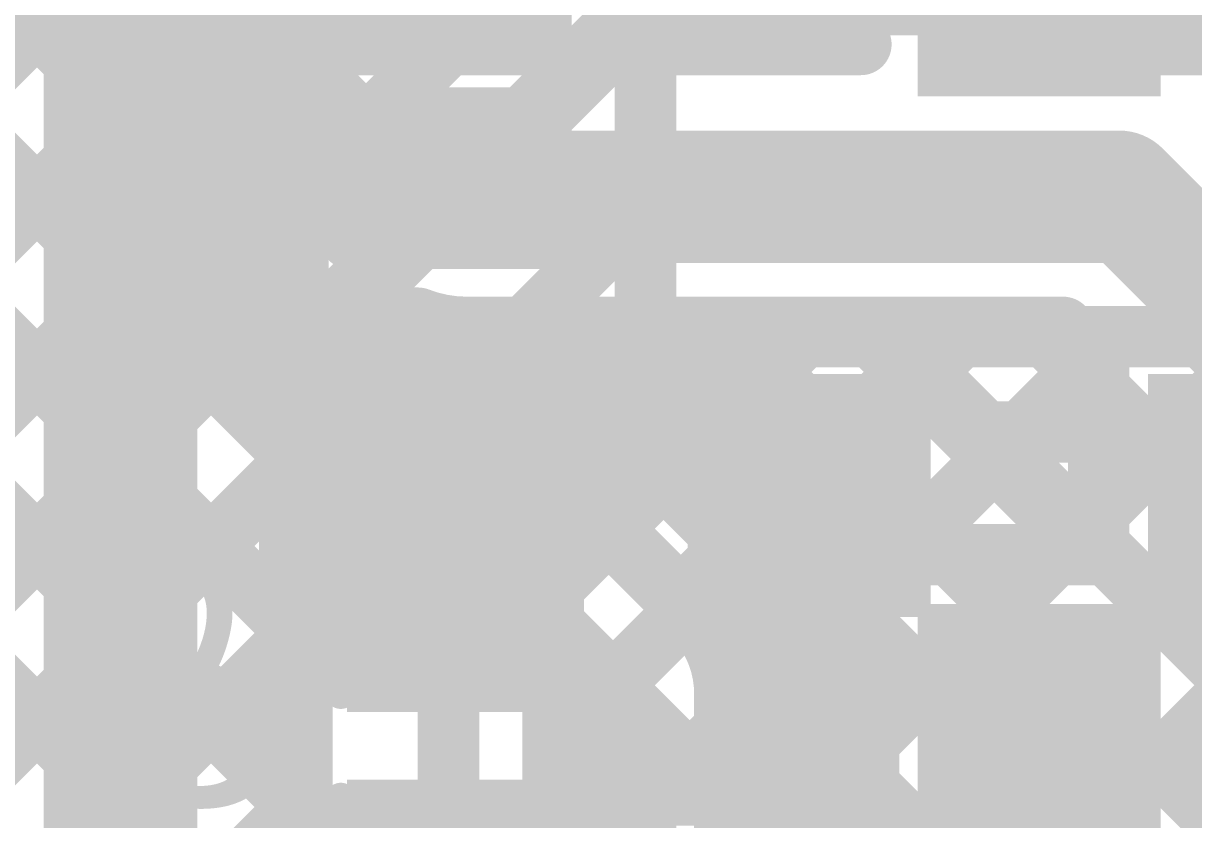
# Model space of a CAD drawing. Header units: millimetres. Extents: x -0.33 to 3.26, y -0.12 to 2.83.
# Drawn here: x 0.496 to 0.6862, y 2.1245 to 2.2539 of the extents above; entities that cross this region are included whole.
import ezdxf

# ---------------------------------------------------------------- set-up
doc = ezdxf.new("R2010")
doc.units = ezdxf.units.MM
doc.header["$MEASUREMENT"] = 0
for name, color, linetype in [('BottomLayer', 5, 'Continuous'), ('BottomOverlay', 54, 'Continuous'), ('BottomPaste', 16, 'Continuous'), ('BottomSolder', 6, 'Continuous'), ('TopLayer', 1, 'Continuous')]:
    doc.layers.add(name, color=color, linetype=linetype)
doc.styles.add('Arial', font='', dxfattribs={"height": 0.2})
doc.styles.get('Arial').set_extended_font_data('Arial')

# ---------------------------------------------------------------- blocks, each defined once
blk = doc.blocks.new('R__0402_B_105')
at = {"layer": 'BottomLayer'}
for points in [[(-0.009500000000000001, 0.0125), (-0.009499999999999998, -0.0125), (-0.0275, -0.0125), (-0.0275, 0.0125)], [(0.0275, 0.0125), (0.0275, -0.0125), (0.009500000000000001, -0.0125), (0.009499999999999998, 0.0125)]]:
    blk.add_hatch(color=5, dxfattribs=at).paths.add_polyline_path(points)
at = {"layer": 'BottomPaste'}
for points in [[(-0.009500000000000001, 0.0125), (-0.009499999999999998, -0.0125), (-0.0275, -0.0125), (-0.0275, 0.0125)], [(0.0275, 0.0125), (0.0275, -0.0125), (0.009500000000000001, -0.0125), (0.009499999999999998, 0.0125)]]:
    blk.add_hatch(color=16, dxfattribs=at).paths.add_polyline_path(points)
at = {"layer": 'BottomSolder'}
for points in [[(-0.005500000000000001, 0.0165), (-0.005499999999999999, -0.0165), (-0.0315, -0.0165), (-0.0315, 0.0165)], [(0.0315, 0.0165), (0.0315, -0.0165), (0.005500000000000001, -0.0165), (0.005499999999999999, 0.0165)]]:
    blk.add_hatch(color=6, dxfattribs=at).paths.add_polyline_path(points)
at = {"layer": 'BottomOverlay', "const_width": 0.005}
for points in [[(-0.0325, 0.0175), (-0.0325, -0.0175)], [(-0.0325, 0.0175), (-0.0085, 0.0175)], [(0.0085, 0.0175), (0.0325, 0.0175)], [(0.0325, 0.0175), (0.0325, -0.0175)], [(-0.0325, -0.0175), (-0.0085, -0.0175)], [(0.0085, -0.0175), (0.0325, -0.0175)]]:
    blk.add_lwpolyline(points, dxfattribs=at)
at = {"layer": 'BottomOverlay', "const_width": 0.0025}
for points in [[(-0.03375, 0.0175, 1), (-0.03125, 0.0175, 1)], [(-0.03375, 0.0175, 1), (-0.03125, 0.0175, 1)], [(-0.00975, 0.0175, 1), (-0.00725, 0.0175, 1)], [(0.00725, 0.0175, 1), (0.00975, 0.0175, 1)], [(0.03125, 0.0175, 1), (0.03375, 0.0175, 1)], [(0.03125, 0.0175, 1), (0.03375, 0.0175, 1)], [(-0.03375, -0.0175, 1), (-0.03125, -0.0175, 1)], [(-0.03375, -0.0175, 1), (-0.03125, -0.0175, 1)], [(-0.00975, -0.0175, 1), (-0.00725, -0.0175, 1)], [(0.00725, -0.0175, 1), (0.00975, -0.0175, 1)], [(0.03125, -0.0175, 1), (0.03375, -0.0175, 1)], [(0.03125, -0.0175, 1), (0.03375, -0.0175, 1)]]:
    blk.add_lwpolyline(points, format="xyb", close=True, dxfattribs=at)
blk = doc.blocks.new('R__0402_B_107')
at = {"layer": 'BottomLayer'}
for points in [[(-0.009500000000000001, 0.0125), (-0.009499999999999998, -0.0125), (-0.0275, -0.0125), (-0.0275, 0.0125)], [(0.0275, 0.0125), (0.0275, -0.0125), (0.009500000000000001, -0.0125), (0.009499999999999998, 0.0125)]]:
    blk.add_hatch(color=5, dxfattribs=at).paths.add_polyline_path(points)
at = {"layer": 'BottomPaste'}
for points in [[(-0.009500000000000001, 0.0125), (-0.009499999999999998, -0.0125), (-0.0275, -0.0125), (-0.0275, 0.0125)], [(0.0275, 0.0125), (0.0275, -0.0125), (0.009500000000000001, -0.0125), (0.009499999999999998, 0.0125)]]:
    blk.add_hatch(color=16, dxfattribs=at).paths.add_polyline_path(points)
at = {"layer": 'BottomSolder'}
for points in [[(-0.005500000000000001, 0.0165), (-0.005499999999999999, -0.0165), (-0.0315, -0.0165), (-0.0315, 0.0165)], [(0.0315, 0.0165), (0.0315, -0.0165), (0.005500000000000001, -0.0165), (0.005499999999999999, 0.0165)]]:
    blk.add_hatch(color=6, dxfattribs=at).paths.add_polyline_path(points)
at = {"layer": 'BottomOverlay', "const_width": 0.005}
for points in [[(-0.0325, 0.0175), (-0.0085, 0.0175)], [(-0.0325, 0.0175), (-0.0325, -0.0175)], [(0.0085, 0.0175), (0.0325, 0.0175)], [(0.0325, 0.0175), (0.0325, -0.0175)], [(-0.0325, -0.0175), (-0.0085, -0.0175)], [(0.0085, -0.0175), (0.0325, -0.0175)]]:
    blk.add_lwpolyline(points, dxfattribs=at)
at = {"layer": 'BottomOverlay', "const_width": 0.0025}
for points in [[(-0.03375, 0.0175, 1), (-0.03125, 0.0175, 1)], [(-0.03375, 0.0175, 1), (-0.03125, 0.0175, 1)], [(-0.00975, 0.0175, 1), (-0.00725, 0.0175, 1)], [(0.00725, 0.0175, 1), (0.00975, 0.0175, 1)], [(0.03125, 0.0175, 1), (0.03375, 0.0175, 1)], [(0.03125, 0.0175, 1), (0.03375, 0.0175, 1)], [(-0.03375, -0.0175, 1), (-0.03125, -0.0175, 1)], [(-0.03375, -0.0175, 1), (-0.03125, -0.0175, 1)], [(-0.00975, -0.0175, 1), (-0.00725, -0.0175, 1)], [(0.00725, -0.0175, 1), (0.00975, -0.0175, 1)], [(0.03125, -0.0175, 1), (0.03375, -0.0175, 1)], [(0.03125, -0.0175, 1), (0.03375, -0.0175, 1)]]:
    blk.add_lwpolyline(points, format="xyb", close=True, dxfattribs=at)
blk = doc.blocks.new('SOT23_3_B_149')
at = {"layer": 'BottomLayer'}
for points in [[(-0.02165995, 0.02657475), (-0.05315605, 0.02657475), (-0.05315605, 0.05807085), (-0.02165995, 0.05807085)], [(0.05314315, 0.02657475), (0.02164705, 0.02657475), (0.02164705, 0.05807085), (0.05314315, 0.05807085)], [(0.01574165, -0.05807095), (-0.01575445, -0.05807095), (-0.01575445, -0.02657485), (0.01574165, -0.02657485)]]:
    blk.add_hatch(color=5, dxfattribs=at).paths.add_polyline_path(points)
at = {"layer": 'BottomPaste'}
for points in [[(-0.02165995, 0.02657475), (-0.05315605, 0.02657475), (-0.05315605, 0.05807085), (-0.02165995, 0.05807085)], [(0.05314315, 0.02657475), (0.02164705, 0.02657475), (0.02164705, 0.05807085), (0.05314315, 0.05807085)], [(0.01574165, -0.05807095), (-0.01575445, -0.05807095), (-0.01575445, -0.02657485), (0.01574165, -0.02657485)]]:
    blk.add_hatch(color=16, dxfattribs=at).paths.add_polyline_path(points)
at = {"layer": 'BottomSolder'}
for points in [[(-0.01765995, 0.02257475), (-0.05715605, 0.02257475), (-0.05715605, 0.06207085), (-0.01765995, 0.06207085)], [(0.05714315, 0.02257475), (0.01764705, 0.02257475), (0.01764705, 0.06207085), (0.05714315, 0.06207085)], [(0.01974165, -0.06207095), (-0.01975445, -0.06207095), (-0.01975445, -0.02257485), (0.01974165, -0.02257485)]]:
    blk.add_hatch(color=6, dxfattribs=at).paths.add_polyline_path(points)
at = {"layer": 'BottomOverlay'}
for points, const_width in [([(-0.0640851, 0.068, 1), (-0.0739277, 0.068, 1)], 0.0098425), ([(-0.0763883, 0.068, 1), (-0.0714671, 0.068, 1)], 0.0049212), ([(-0.0665457, 0.068, 1), (-0.0616245, 0.068, 1)], 0.0049212), ([(-0.0135064, 0.032, 1), (-0.0085064, 0.032, 1)], 0.005), ([(0.0084936, 0.032, 1), (0.0134936, 0.032, 1)], 0.005), ([(-0.0665064, 0.03, 1), (-0.0615064, 0.03, 1)], 0.005), ([(0.0614936, 0.03, 1), (0.0664936, 0.03, 1)], 0.005), ([(0.0264936, -0.031, 1), (0.0314936, -0.031, 1)], 0.005), ([(0.0614936, -0.031, 1), (0.0664936, -0.031, 1)], 0.005), ([(0.0614936, -0.031, 1), (0.0664936, -0.031, 1)], 0.005), ([(-0.0665064, -0.032, 1), (-0.0615064, -0.032, 1)], 0.005), ([(-0.0665064, -0.032, 1), (-0.0615064, -0.032, 1)], 0.005), ([(-0.0315064, -0.032, 1), (-0.0265064, -0.032, 1)], 0.005)]:
    blk.add_lwpolyline(points, format="xyb", close=True, dxfattribs=dict(at, const_width=const_width))
at = {"layer": 'BottomOverlay', "const_width": 0.01}
for points in [[(0.0109936, 0.032), (-0.0110064, 0.032)], [(-0.0640064, 0.03), (-0.0640064, -0.032)], [(0.0639936, 0.03), (0.0639936, -0.031)], [(0.0639936, -0.031), (0.0289936, -0.031)], [(-0.0290064, -0.032), (-0.0640064, -0.032)]]:
    blk.add_lwpolyline(points, dxfattribs=at)
blk = doc.blocks.new('SOT23_3_B_151')
at = {"layer": 'BottomLayer'}
for points in [[(-0.02165995, 0.02657475), (-0.05315605, 0.02657475), (-0.05315605, 0.05807085), (-0.02165995, 0.05807085)], [(0.05314315, 0.02657475), (0.02164705, 0.02657475), (0.02164705, 0.05807085), (0.05314315, 0.05807085)], [(0.01574165, -0.05807095), (-0.01575445, -0.05807095), (-0.01575445, -0.02657485), (0.01574165, -0.02657485)]]:
    blk.add_hatch(color=5, dxfattribs=at).paths.add_polyline_path(points)
at = {"layer": 'BottomPaste'}
for points in [[(-0.02165995, 0.02657475), (-0.05315605, 0.02657475), (-0.05315605, 0.05807085), (-0.02165995, 0.05807085)], [(0.05314315, 0.02657475), (0.02164705, 0.02657475), (0.02164705, 0.05807085), (0.05314315, 0.05807085)], [(0.01574165, -0.05807095), (-0.01575445, -0.05807095), (-0.01575445, -0.02657485), (0.01574165, -0.02657485)]]:
    blk.add_hatch(color=16, dxfattribs=at).paths.add_polyline_path(points)
at = {"layer": 'BottomSolder'}
for points in [[(-0.01765995, 0.02257475), (-0.05715605, 0.02257475), (-0.05715605, 0.06207085), (-0.01765995, 0.06207085)], [(0.05714315, 0.02257475), (0.01764705, 0.02257475), (0.01764705, 0.06207085), (0.05714315, 0.06207085)], [(0.01974165, -0.06207095), (-0.01975445, -0.06207095), (-0.01975445, -0.02257485), (0.01974165, -0.02257485)]]:
    blk.add_hatch(color=6, dxfattribs=at).paths.add_polyline_path(points)
at = {"layer": 'BottomOverlay'}
for points, const_width in [([(-0.0640851, 0.068, 1), (-0.0739277, 0.068, 1)], 0.0098425), ([(-0.0763883, 0.068, 1), (-0.0714671, 0.068, 1)], 0.0049212), ([(-0.0665457, 0.068, 1), (-0.0616245, 0.068, 1)], 0.0049212), ([(-0.0135064, 0.032, 1), (-0.0085064, 0.032, 1)], 0.005), ([(0.0084936, 0.032, 1), (0.0134936, 0.032, 1)], 0.005), ([(-0.0665064, 0.03, 1), (-0.0615064, 0.03, 1)], 0.005), ([(0.0614936, 0.03, 1), (0.0664936, 0.03, 1)], 0.005), ([(0.0264936, -0.031, 1), (0.0314936, -0.031, 1)], 0.005), ([(0.0614936, -0.031, 1), (0.0664936, -0.031, 1)], 0.005), ([(0.0614936, -0.031, 1), (0.0664936, -0.031, 1)], 0.005), ([(-0.0665064, -0.032, 1), (-0.0615064, -0.032, 1)], 0.005), ([(-0.0665064, -0.032, 1), (-0.0615064, -0.032, 1)], 0.005), ([(-0.0315064, -0.032, 1), (-0.0265064, -0.032, 1)], 0.005)]:
    blk.add_lwpolyline(points, format="xyb", close=True, dxfattribs=dict(at, const_width=const_width))
at = {"layer": 'BottomOverlay', "const_width": 0.01}
for points in [[(0.0109936, 0.032), (-0.0110064, 0.032)], [(-0.0640064, 0.03), (-0.0640064, -0.032)], [(0.0639936, 0.03), (0.0639936, -0.031)], [(0.0639936, -0.031), (0.0289936, -0.031)], [(-0.0290064, -0.032), (-0.0640064, -0.032)]]:
    blk.add_lwpolyline(points, dxfattribs=at)
blk = doc.blocks.new('R__0402_B_214')
at = {"layer": 'BottomLayer'}
for points in [[(-0.009500000000000001, 0.0125), (-0.009499999999999998, -0.0125), (-0.0275, -0.0125), (-0.0275, 0.0125)], [(0.0275, 0.0125), (0.0275, -0.0125), (0.009500000000000001, -0.0125), (0.009499999999999998, 0.0125)]]:
    blk.add_hatch(color=5, dxfattribs=at).paths.add_polyline_path(points)
at = {"layer": 'BottomPaste'}
for points in [[(-0.009500000000000001, 0.0125), (-0.009499999999999998, -0.0125), (-0.0275, -0.0125), (-0.0275, 0.0125)], [(0.0275, 0.0125), (0.0275, -0.0125), (0.009500000000000001, -0.0125), (0.009499999999999998, 0.0125)]]:
    blk.add_hatch(color=16, dxfattribs=at).paths.add_polyline_path(points)
at = {"layer": 'BottomSolder'}
for points in [[(-0.005500000000000001, 0.0165), (-0.005499999999999999, -0.0165), (-0.0315, -0.0165), (-0.0315, 0.0165)], [(0.0315, 0.0165), (0.0315, -0.0165), (0.005500000000000001, -0.0165), (0.005499999999999999, 0.0165)]]:
    blk.add_hatch(color=6, dxfattribs=at).paths.add_polyline_path(points)
at = {"layer": 'BottomOverlay', "const_width": 0.005}
for points in [[(-0.0085, 0.0175), (-0.0325, 0.0175)], [(-0.0325, -0.0175), (-0.0325, 0.0175)], [(0.0325, 0.0175), (0.0085, 0.0175)], [(0.0325, -0.0175), (0.0325, 0.0175)], [(-0.0085, -0.0175), (-0.0325, -0.0175)], [(0.0325, -0.0175), (0.0085, -0.0175)]]:
    blk.add_lwpolyline(points, dxfattribs=at)
at = {"layer": 'BottomOverlay', "const_width": 0.0025}
for points in [[(-0.03375, 0.0175, 1), (-0.03125, 0.0175, 1)], [(-0.03375, 0.0175, 1), (-0.03125, 0.0175, 1)], [(-0.00975, 0.0175, 1), (-0.00725, 0.0175, 1)], [(0.00725, 0.0175, 1), (0.00975, 0.0175, 1)], [(0.03125, 0.0175, 1), (0.03375, 0.0175, 1)], [(0.03125, 0.0175, 1), (0.03375, 0.0175, 1)], [(-0.03375, -0.0175, 1), (-0.03125, -0.0175, 1)], [(-0.03375, -0.0175, 1), (-0.03125, -0.0175, 1)], [(-0.00975, -0.0175, 1), (-0.00725, -0.0175, 1)], [(0.00725, -0.0175, 1), (0.00975, -0.0175, 1)], [(0.03125, -0.0175, 1), (0.03375, -0.0175, 1)], [(0.03125, -0.0175, 1), (0.03375, -0.0175, 1)]]:
    blk.add_lwpolyline(points, format="xyb", close=True, dxfattribs=at)

msp = doc.modelspace()

# ---------------------------------------------------------------- hatches: boundary and pattern name
at = {"layer": 'BottomLayer'}
msp.add_hatch(color=5, dxfattribs=at).paths.add_polyline_path([(0.6510883, 2.2455), (0.7290883, 2.2455), (0.7290883, 2.3185), (0.6510883, 2.3185)])

# ---------------------------------------------------------------- linework, layer by layer
for points, const_width in [([(0.0894661, 2.6060001), (0.540588, 2.1548782)], 0.01), ([(0.1177504, 2.6060001), (0.5477505, 2.176)], 0.01), ([(0.1460347, 2.6060001), (0.540588, 2.2114468)], 0.01), ([(0.174319, 2.6060001), (0.540588, 2.2397311)], 0.01), ([(0.1050021, 2.5621798), (0.540588, 2.1265939)], 0.01), ([(0.1104241, 2.5284735), (0.540588, 2.0983096)], 0.01), ([(0.1075683, 2.503045), (0.574, 2.0366133)], 0.01), ([(0.525, 2.2101771), (0.525, 2.473)], 0.025), ([(0.2364146, 1.9920412), (0.540588, 2.2962146)], 0.01), ([(0.540588, 2.248), (0.540588, 2.278)], 0.01), ([(0.2505567, 1.977899), (0.540588, 2.2679303)], 0.01), ([(0.540588, 2.241), (0.540588, 2.248)], 0.01), ([(0.540588, 2.241), (0.540588, 2.248)], 0.01), ([(0.540588, 2.206), (0.540588, 2.241)], 0.01), ([(0.2996992, 1.9987572), (0.540588, 2.239646)], 0.01), ([(0.5680881, 2.2265), (0.5680881, 2.227)], 0.02), ([(0.5680881, 2.2265), (0.6740881, 2.2265)], 0.02), ([(0.6740881, 2.2265), (0.6984961, 2.202092)], 0.02), ([(0.525, 2.2101771), (0.5451771, 2.19)], 0.025), ([(0.3267756, 1.9975493), (0.540588, 2.2113617)], 0.01), ([(0.540588, 2.2114468), (0.5460348, 2.206)], 0.01), ([(0.3449223, 1.9874117), (0.5626845, 2.2051739)], 0.01), ([(0.540588, 2.206), (0.5601037, 2.206)], 0.01), ([(0.5460348, 2.206), (0.5760348, 2.176)], 0.01), ([(0.5617949, 2.176), (0.5902949, 2.2045)], 0.01), ([(0.5680881, 2.2045), (0.6649755, 2.2045)], 0.01), ([(0.5758191, 2.2045), (0.6333464, 2.1469727)], 0.01), ([(0.589588, 2.1755088), (0.6185792, 2.2045)], 0.01), ([(0.6024096, 2.1600461), (0.6468635, 2.2045)], 0.01), ([(0.6041034, 2.2045), (0.6410324, 2.167571)], 0.01), ([(0.6323877, 2.2045), (0.6693167, 2.167571)], 0.01), ([(0.660672, 2.2045), (0.670748, 2.194424)], 0.01), ([(0.6649755, 2.2045), (0.670748, 2.1987275)], 0.01), ([(0.6382188, 2.167571), (0.6700616, 2.1994138)], 0.01), ([(0.5451771, 2.19), (0.565088, 2.19)], 0.025), ([(0.5680881, 2.19), (0.6108702, 2.19)], 0.025), ([(0.6108702, 2.19), (0.623693, 2.1771772)], 0.025), ([(0.670748, 2.167571), (0.670748, 2.1987275)], 0.01), ([(0.623693, 2.09), (0.623693, 2.1771772)], 0.025), ([(0.540588, 2.176), (0.589588, 2.176)], 0.01), ([(0.540588, 2.139), (0.540588, 2.176)], 0.01), ([(0.589588, 2.1713224), (0.589588, 2.176)], 0.01), ([(0.6665031, 2.167571), (0.670748, 2.1718159)], 0.01), ([(0.5947516, 2.1677042), (0.6047042, 2.1577516)], 0.01), ([(0.6333464, 2.167571), (0.670748, 2.167571)], 0.01), ([(0.6333464, 2.1626986), (0.6382188, 2.167571)], 0.01), ([(0.6333464, 2.1120748), (0.6333464, 2.167571)], 0.01), ([(0.61, 2.1393522), (0.6333464, 2.1626986)], 0.01), ([(0.565088, 2.155), (0.582, 2.155)], 0.012), ([(0.582, 2.155), (0.592, 2.145)], 0.012), ([(0.357356, 1.9715611), (0.540588, 2.1547931)], 0.01), ([(0.592, 2.029), (0.592, 2.145)], 0.012), ([(0.61, 2.037), (0.61, 2.145)], 0.01), ([(0.61, 2.1420348), (0.6333464, 2.1186884)], 0.01), ([(0.6610945, 2.0300945), (0.6610945, 2.1398229)], 0.012), ([(0.540588, 2.134), (0.540588, 2.139)], 0.01), ([(0.540588, 2.134), (0.540588, 2.139)], 0.01), ([(0.61, 2.1110679), (0.6333464, 2.1344143)], 0.01), ([(0.540588, 2.097), (0.540588, 2.134)], 0.01), ([(0.362992, 1.9489128), (0.540588, 2.1265088)], 0.01)]:
    msp.add_lwpolyline(points, dxfattribs=dict(at, const_width=const_width))
for points, const_width in [([(0.538088, 2.248, 1), (0.543088, 2.248, 1)], 0.005), ([(0.538088, 2.248, 1), (0.543088, 2.248, 1)], 0.005), ([(0.538088, 2.248, 1), (0.543088, 2.248, 1)], 0.005), ([(0.538088, 2.241, 1), (0.543088, 2.241, 1)], 0.005), ([(0.538088, 2.241, 1), (0.543088, 2.241, 1)], 0.005), ([(0.538088, 2.241, 1), (0.543088, 2.241, 1)], 0.005), ([(0.538088, 2.2397311, 1), (0.543088, 2.2397311, 1)], 0.005), ([(0.538088, 2.239646, 1), (0.543088, 2.239646, 1)], 0.005), ([(0.5630881, 2.227, 1), (0.5730881, 2.227, 1)], 0.01), ([(0.5630881, 2.2265, 1), (0.5730881, 2.2265, 1)], 0.01), ([(0.5630881, 2.2265, 1), (0.5730881, 2.2265, 1)], 0.01), ([(0.6690881, 2.2265, 1), (0.6790881, 2.2265, 1)], 0.01), ([(0.6690881, 2.2265, 1), (0.6790881, 2.2265, 1)], 0.01), ([(0.51875, 2.2101771, 1), (0.53125, 2.2101771, 1)], 0.0125), ([(0.51875, 2.2101771, 1), (0.53125, 2.2101771, 1)], 0.0125), ([(0.538088, 2.2114468, 1), (0.543088, 2.2114468, 1)], 0.005), ([(0.538088, 2.2114468, 1), (0.543088, 2.2114468, 1)], 0.005), ([(0.538088, 2.2113617, 1), (0.543088, 2.2113617, 1)], 0.005), ([(0.538088, 2.206, 1), (0.543088, 2.206, 1)], 0.005), ([(0.538088, 2.206, 1), (0.543088, 2.206, 1)], 0.005), ([(0.5435348, 2.206, 1), (0.5485348, 2.206, 1)], 0.005), ([(0.5435348, 2.206, 1), (0.5485348, 2.206, 1)], 0.005), ([(0.5576037, 2.206, 1), (0.5626037, 2.206, 1)], 0.005), ([(0.5576037, 2.206, 1), (0.5626037, 2.206, 1)], 0.005), ([(0.5576037, 2.206, 1), (0.5626037, 2.206, 1)], 0.005), ([(0.5601845, 2.2051739, 1), (0.5651845, 2.2051739, 1)], 0.005), ([(0.5655881, 2.2045, 1), (0.5705881, 2.2045, 1)], 0.005), ([(0.5655881, 2.2045, 1), (0.5705881, 2.2045, 1)], 0.005), ([(0.5655881, 2.2045, 1), (0.5705881, 2.2045, 1)], 0.005), ([(0.5733191, 2.2045, 1), (0.5783191, 2.2045, 1)], 0.005), ([(0.5877949, 2.2045, 1), (0.5927949, 2.2045, 1)], 0.005), ([(0.6016034, 2.2045, 1), (0.6066034, 2.2045, 1)], 0.005), ([(0.6160792, 2.2045, 1), (0.6210792, 2.2045, 1)], 0.005), ([(0.6298877, 2.2045, 1), (0.6348877, 2.2045, 1)], 0.005), ([(0.6443635, 2.2045, 1), (0.6493635, 2.2045, 1)], 0.005), ([(0.658172, 2.2045, 1), (0.663172, 2.2045, 1)], 0.005), ([(0.6624755, 2.2045, 1), (0.6674755, 2.2045, 1)], 0.005), ([(0.6624755, 2.2045, 1), (0.6674755, 2.2045, 1)], 0.005), ([(0.6675616, 2.1994138, 1), (0.6725616, 2.1994138, 1)], 0.005), ([(0.5389271, 2.19, 1), (0.5514271, 2.19, 1)], 0.0125), ([(0.5389271, 2.19, 1), (0.5514271, 2.19, 1)], 0.0125), ([(0.558838, 2.19, 1), (0.571338, 2.19, 1)], 0.0125), ([(0.5618381, 2.19, 1), (0.5743381, 2.19, 1)], 0.0125), ([(0.6046202, 2.19, 1), (0.6171202, 2.19, 1)], 0.0125), ([(0.6046202, 2.19, 1), (0.6171202, 2.19, 1)], 0.0125), ([(0.668248, 2.1987275, 1), (0.673248, 2.1987275, 1)], 0.005), ([(0.668248, 2.1987275, 1), (0.673248, 2.1987275, 1)], 0.005), ([(0.668248, 2.194424, 1), (0.673248, 2.194424, 1)], 0.005), ([(0.617443, 2.1771772, 1), (0.629943, 2.1771772, 1)], 0.0125), ([(0.617443, 2.1771772, 1), (0.629943, 2.1771772, 1)], 0.0125), ([(0.538088, 2.176, 1), (0.543088, 2.176, 1)], 0.005), ([(0.538088, 2.176, 1), (0.543088, 2.176, 1)], 0.005), ([(0.5452505, 2.176, 1), (0.5502505, 2.176, 1)], 0.005), ([(0.5592949, 2.176, 1), (0.5642949, 2.176, 1)], 0.005), ([(0.5735348, 2.176, 1), (0.5785348, 2.176, 1)], 0.005), ([(0.587088, 2.176, 1), (0.592088, 2.176, 1)], 0.005), ([(0.587088, 2.176, 1), (0.592088, 2.176, 1)], 0.005), ([(0.587088, 2.1755088, 1), (0.592088, 2.1755088, 1)], 0.005), ([(0.587088, 2.1713224, 1), (0.592088, 2.1713224, 1)], 0.005), ([(0.587088, 2.1713224, 1), (0.592088, 2.1713224, 1)], 0.005), ([(0.587088, 2.1713224, 1), (0.592088, 2.1713224, 1)], 0.005), ([(0.668248, 2.1718159, 1), (0.673248, 2.1718159, 1)], 0.005), ([(0.5922279, 2.1677279, 1), (0.5972279, 2.1677279, 1)], 0.005), ([(0.5922516, 2.1677042, 1), (0.5972516, 2.1677042, 1)], 0.005), ([(0.5922516, 2.1677042, 1), (0.5972516, 2.1677042, 1)], 0.005), ([(0.6308464, 2.167571, 1), (0.6358464, 2.167571, 1)], 0.005), ([(0.6308464, 2.167571, 1), (0.6358464, 2.167571, 1)], 0.005), ([(0.6357188, 2.167571, 1), (0.6407188, 2.167571, 1)], 0.005), ([(0.6357188, 2.167571, 1), (0.6407188, 2.167571, 1)], 0.005), ([(0.6385324, 2.167571, 1), (0.6435324, 2.167571, 1)], 0.005), ([(0.6640031, 2.167571, 1), (0.6690031, 2.167571, 1)], 0.005), ([(0.6668167, 2.167571, 1), (0.6718167, 2.167571, 1)], 0.005), ([(0.668248, 2.167571, 1), (0.673248, 2.167571, 1)], 0.005), ([(0.668248, 2.167571, 1), (0.673248, 2.167571, 1)], 0.005), ([(0.6308464, 2.1626986, 1), (0.6358464, 2.1626986, 1)], 0.005), ([(0.6308464, 2.1626986, 1), (0.6358464, 2.1626986, 1)], 0.005), ([(0.5999096, 2.1600461, 1), (0.6049096, 2.1600461, 1)], 0.005), ([(0.6022042, 2.1577516, 1), (0.6072042, 2.1577516, 1)], 0.005), ([(0.6022042, 2.1577516, 1), (0.6072042, 2.1577516, 1)], 0.005), ([(0.6022279, 2.1577279, 1), (0.6072279, 2.1577279, 1)], 0.005), ([(0.562088, 2.155, 1), (0.568088, 2.155, 1)], 0.006), ([(0.579, 2.155, 1), (0.585, 2.155, 1)], 0.006), ([(0.579, 2.155, 1), (0.585, 2.155, 1)], 0.006), ([(0.538088, 2.1548782, 1), (0.543088, 2.1548782, 1)], 0.005), ([(0.538088, 2.1547931, 1), (0.543088, 2.1547931, 1)], 0.005), ([(0.589, 2.145, 1), (0.595, 2.145, 1)], 0.006), ([(0.589, 2.145, 1), (0.595, 2.145, 1)], 0.006), ([(0.6308464, 2.1469727, 1), (0.6358464, 2.1469727, 1)], 0.005), ([(0.6075, 2.145, 1), (0.6125, 2.145, 1)], 0.005), ([(0.6075, 2.145, 1), (0.6125, 2.145, 1)], 0.005), ([(0.6075, 2.145, 1), (0.6125, 2.145, 1)], 0.005), ([(0.6075, 2.1420348, 1), (0.6125, 2.1420348, 1)], 0.005), ([(0.6580945, 2.1398229, 1), (0.6640945, 2.1398229, 1)], 0.006), ([(0.538088, 2.139, 1), (0.543088, 2.139, 1)], 0.005), ([(0.538088, 2.139, 1), (0.543088, 2.139, 1)], 0.005), ([(0.538088, 2.139, 1), (0.543088, 2.139, 1)], 0.005), ([(0.6075, 2.1393522, 1), (0.6125, 2.1393522, 1)], 0.005), ([(0.6308464, 2.1344143, 1), (0.6358464, 2.1344143, 1)], 0.005), ([(0.538088, 2.134, 1), (0.543088, 2.134, 1)], 0.005), ([(0.538088, 2.134, 1), (0.543088, 2.134, 1)], 0.005), ([(0.538088, 2.134, 1), (0.543088, 2.134, 1)], 0.005), ([(0.538088, 2.1265939, 1), (0.543088, 2.1265939, 1)], 0.005), ([(0.538088, 2.1265088, 1), (0.543088, 2.1265088, 1)], 0.005)]:
    msp.add_lwpolyline(points, format="xyb", close=True, dxfattribs=dict(at, const_width=const_width))
at = {"layer": 'BottomLayer', "const_width": 0.01}
for points in [[(0.5680881, 2.2045, -0.093119128866869), (0.5601037, 2.206)], [(0.5680881, 2.2045, -0.093119128866869), (0.5601037, 2.206)], [(0.589588, 2.1713224, -0.08825305280558769), (0.5947516, 2.1677042)], [(0.589588, 2.1713224, -0.08778397588172712), (0.5947279, 2.1677279)], [(0.6047042, 2.1577516, -0.1993962998916387), (0.61, 2.145)], [(0.6047279, 2.1577279, -0.198912367379658), (0.61, 2.145)]]:
    msp.add_lwpolyline(points, format="xyb", dxfattribs=at)
at = {"layer": 'TopLayer'}
for points, const_width in [([(0.51178, 1.9), (0.51178, 2.33778)], 0.025), ([(0.53628, 2.2217358), (0.53628, 2.3)], 0.01), ([(0.53628, 2.2438186), (0.5924614, 2.3)], 0.01), ([(0.53628, 2.277972), (0.5643981, 2.2498539)], 0.01), ([(0.53628, 2.2217358), (0.5852484, 2.2707042)], 0.01), ([(0.54028, 2.20028), (0.598, 2.258)], 0.012), ([(0.598, 2.258), (0.916, 2.258)], 0.012), ([(0.53628, 2.2525162), (0.5516702, 2.237126)], 0.01), ([(0.53628, 2.2270604), (0.5389423, 2.2243981)], 0.01), ([(0.565091, 2.192091), (0.593, 2.22)], 0.01), ([(0.593, 2.22), (0.828, 2.22)], 0.01), ([(0.55828, 2.0367164), (0.7245636, 2.203)], 0.01), ([(0.55828, 2.0112606), (0.7500194, 2.203)], 0.01), ([(0.582091, 2.1623506), (0.6227404, 2.203)], 0.01), ([(0.582091, 2.1368948), (0.6481962, 2.203)], 0.01), ([(0.582091, 2.1850494), (0.6000416, 2.203)], 0.01), ([(0.582091, 2.111439), (0.673652, 2.203)], 0.01), ([(0.5887545, 2.0926467), (0.6991078, 2.203)], 0.01), ([(0.6000416, 2.203), (0.786, 2.203)], 0.01), ([(0.611252, 2.203), (0.814, 2.000252)], 0.01), ([(0.6367078, 2.203), (0.814, 2.0257078)], 0.01), ([(0.6621636, 2.203), (0.814, 2.0511636)], 0.01), ([(0.6876194, 2.203), (0.814, 2.0766194)], 0.01), ([(0.54028, 1.97272), (0.54028, 2.20028)], 0.012), ([(0.5929189, 2.1958773), (0.814, 1.9747962)], 0.01), ([(0.565091, 2.09), (0.565091, 2.192091)], 0.01), ([(0.582091, 2.1066722), (0.582091, 2.1850494)], 0.01), ([(0.582091, 2.1812494), (0.814, 1.9493404)], 0.01), ([(0.582091, 2.1557936), (0.6913395, 2.0465451)], 0.01), ([(0.582091, 2.1303378), (0.6777286, 2.0347002)], 0.01)]:
    msp.add_lwpolyline(points, dxfattribs=dict(at, const_width=const_width))
for points, const_width in [([(0.595, 2.258, 1), (0.601, 2.258, 1)], 0.006), ([(0.595, 2.258, 1), (0.601, 2.258, 1)], 0.006), ([(0.53378, 2.2525162, 1), (0.53878, 2.2525162, 1)], 0.005), ([(0.5618981, 2.2498539, 1), (0.5668981, 2.2498539, 1)], 0.005), ([(0.53378, 2.2438186, 1), (0.53878, 2.2438186, 1)], 0.005), ([(0.5491702, 2.237126, 1), (0.5541702, 2.237126, 1)], 0.005), ([(0.53378, 2.2270604, 1), (0.53878, 2.2270604, 1)], 0.005), ([(0.5364423, 2.2243981, 1), (0.5414423, 2.2243981, 1)], 0.005), ([(0.53378, 2.2217358, 1), (0.53878, 2.2217358, 1)], 0.005), ([(0.53378, 2.2217358, 1), (0.53878, 2.2217358, 1)], 0.005), ([(0.5905, 2.22, 1), (0.5955, 2.22, 1)], 0.005), ([(0.5905, 2.22, 1), (0.5955, 2.22, 1)], 0.005), ([(0.5975416, 2.203, 1), (0.6025416, 2.203, 1)], 0.005), ([(0.5975416, 2.203, 1), (0.6025416, 2.203, 1)], 0.005), ([(0.608752, 2.203, 1), (0.613752, 2.203, 1)], 0.005), ([(0.6202404, 2.203, 1), (0.6252404, 2.203, 1)], 0.005), ([(0.6342078, 2.203, 1), (0.6392078, 2.203, 1)], 0.005), ([(0.6456962, 2.203, 1), (0.6506962, 2.203, 1)], 0.005), ([(0.6596636, 2.203, 1), (0.6646636, 2.203, 1)], 0.005), ([(0.671152, 2.203, 1), (0.676152, 2.203, 1)], 0.005), ([(0.6851194, 2.203, 1), (0.6901194, 2.203, 1)], 0.005), ([(0.53728, 2.20028, 1), (0.54328, 2.20028, 1)], 0.006), ([(0.53728, 2.20028, 1), (0.54328, 2.20028, 1)], 0.006), ([(0.5904189, 2.1958773, 1), (0.5954189, 2.1958773, 1)], 0.005), ([(0.562591, 2.192091, 1), (0.567591, 2.192091, 1)], 0.005), ([(0.562591, 2.192091, 1), (0.567591, 2.192091, 1)], 0.005), ([(0.579591, 2.1850494, 1), (0.584591, 2.1850494, 1)], 0.005), ([(0.579591, 2.1850494, 1), (0.584591, 2.1850494, 1)], 0.005), ([(0.579591, 2.1812494, 1), (0.584591, 2.1812494, 1)], 0.005), ([(0.579591, 2.1623506, 1), (0.584591, 2.1623506, 1)], 0.005), ([(0.579591, 2.1557936, 1), (0.584591, 2.1557936, 1)], 0.005), ([(0.579591, 2.1368948, 1), (0.584591, 2.1368948, 1)], 0.005), ([(0.579591, 2.1303378, 1), (0.584591, 2.1303378, 1)], 0.005)]:
    msp.add_lwpolyline(points, format="xyb", close=True, dxfattribs=dict(at, const_width=const_width))

# ---------------------------------------------------------------- block references
for name, p, rotation in [('R__0402_B_107', (0.565088, 2.2805), 90), ('SOT23_3_B_151', (0.6610881, 2.2195), 180), ('R__0402_B_214', (0.565088, 2.2085), 270), ('R__0402_B_105', (0.565088, 2.1365), 90), ('SOT23_3_B_149', (0.6610881, 2.0975), 180)]:
    msp.add_blockref(name, p, dxfattribs=dict(rotation=rotation))

# ---------------------------------------------------------------- texts
at = {"layer": 'BottomOverlay', "style": 'Arial', "text_generation_flag": 2}
for s, p in [('*', (0.540088, 2.2025)), ('&', (0.539088, 2.1268229))]:
    msp.add_text(s, height=0.04, rotation=360, dxfattribs=at).set_placement(p)

doc.saveas('drawing.dxf')
